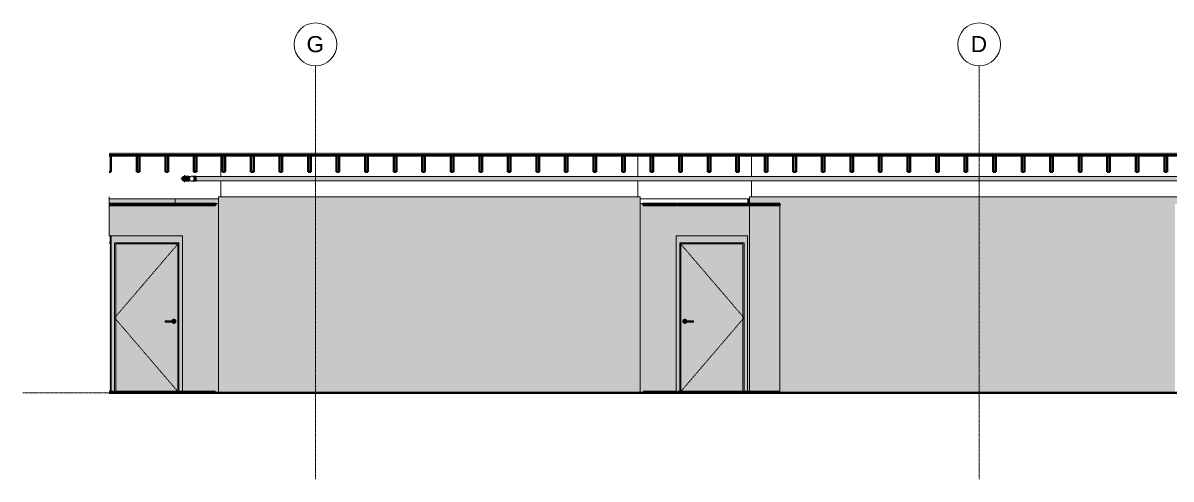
# Model space of a CAD drawing. Header units: inches. Extents: x -3510 to 1893, y -48 to 208.
# Drawn here: x -894 to -250, y -48 to 207 of the extents above; entities that cross this region are included whole.
import ezdxf

# ---------------------------------------------------------------- set-up
doc = ezdxf.new("R2010")
doc.units = ezdxf.units.IN
doc.header["$MEASUREMENT"] = 0
for name, pattern in [('Aligning Line 1_8_', [0.25, 0.125, -0.125]), ('Dash 1_16_', [0.125, 0.0625, -0.0625]), ('Grid Line 1_2_', [0.875, 0.5, -0.125, 0.125, -0.125])]:
    doc.linetypes.add(name, pattern=pattern)
for name, color, linetype, lineweight in [('0-2', 254, 'Continuous', 5), ('0-3', 165, 'Continuous', 5), ('0-4', 10, 'Continuous', 5), ('0-6', 250, 'Continuous', 9), ('A-CLNG', 13, 'Continuous', 18), ('A-CLNG-2', 13, 'Continuous', 60), ('A-DOOR', 31, 'Continuous', 18), ('A-DOOR-2', 31, 'Continuous', 9), ('A-DOOR-3', 31, 'Dash 1_16_', 9), ('A-DOOR-FRAM', 31, 'Continuous', 9), ('A-DOOR-FRAM-1', 31, 'Continuous', 30), ('A-DOOR-FRAM-2', 31, 'Continuous', 18), ('A-FLOR', 192, 'Continuous', 18), ('A-FLOR-3', 8, 'Continuous', 5), ('A-FLOR-4', 7, 'Continuous', 18), ('A-FLOR-5', 90, 'Continuous', 60), ('A-FLOR-7', 192, 'Continuous', 60), ('A-FLOR-8', 21, 'Continuous', 18), ('A-FLOR-LEVL', 51, 'Continuous', 9), ('A-FLOR-LEVL-1', 51, 'Grid Line 1_2_', 9), ('A-FLOR-LEVL-2', 9, 'Continuous', 9), ('A-FLOR-LEVL-3', 147, 'Continuous', 9), ('A-FLOR-MCUT-1', 7, 'Continuous', 18), ('A-FLOR-PATT-2', 253, 'Continuous', 9), ('A-GENM-1', 55, 'Continuous', 9), ('A-GENM-2', 250, 'Continuous', 9), ('A-WALL-1', 10, 'Continuous', 5), ('A-WALL-3', 7, 'Continuous', 18), ('A-WALL-PATT-2', 55, 'Continuous', 9), ('G-ANNO-SYMB', 111, 'Aligning Line 1_8_', 9), ('G-ANNO-SYMB-1', 147, 'Aligning Line 1_8_', 9), ('I-WALL', 2, 'Continuous', 18), ('I-WALL-1', 2, 'Continuous', 5), ('P-PIPE', 3, 'Continuous', 9), ('P-PIPE-1', 3, 'Continuous', 5), ('P-PIPE-CNTR', 3, 'Continuous', 9), ('Q-SPCQ-1', 37, 'Continuous', 9), ('Q-SPCQ-2', 15, 'Continuous', 9), ('Q-SPCQ-3', 250, 'Continuous', 9), ('S-BEAM', 12, 'Continuous', 9), ('S-BEAM-1', 12, 'Continuous', 60), ('S-GRID-1', 1, 'Grid Line 1_2_', 9), ('S-GRID-IDEN', 1, 'Continuous', 9), ('S-GRID-IDEN-1', 147, 'Continuous', 9)]:
    doc.layers.add(name, color=color, linetype=linetype, lineweight=lineweight)
doc.styles.add('Arial', font='arial.ttf', dxfattribs={"height": 9})
doc.styles.add('Century Gothic', font='ufonts.com_century-gothic.ttf', dxfattribs={"height": 4.5})

# ---------------------------------------------------------------- blocks, each defined once
blk = doc.blocks.new('Level - Level Head - Circle-V19-Elevation 8 - a')
at = {"layer": 'A-FLOR-LEVL'}
h = blk.add_hatch(color=256, dxfattribs=at)
edge = h.paths.add_edge_path(flags=0)
edge.add_line((11588.99, 0), (11582.99, 0))
edge.add_arc((11588.99, 0), 6, 90, 180, ccw=False)
edge.add_line((11588.99, 6), (11588.99, 0))
h = blk.add_hatch(color=256, dxfattribs=at)
edge = h.paths.add_edge_path(flags=0)
edge.add_line((11588.99, -6), (11588.99, 0))
edge.add_line((11588.99, 0), (11594.99, 0))
edge.add_arc((11588.99, 0), 6, 270, 360, ccw=False)
at = {"layer": 'A-FLOR-LEVL-2'}
blk.add_circle((11588.99, 0), 6, dxfattribs=at)
blk = doc.blocks.new('CTR - 2nd Phase_rvt-3-Elevation 8 - a')
at = {"layer": 'A-FLOR-LEVL-1'}
blk.add_line((10303.21, 0), (11582.99, 0), dxfattribs=at)
at = {"layer": '0-2'}
blk.add_blockref('Level - Level Head - Circle-V19-Elevation 8 - a', (0, 0), dxfattribs=at)
at = {"layer": 'A-FLOR-LEVL', "insert": (11523.68, 5.28), "char_height": 4.5, "width": 64.9935, "attachment_point": 1, "style": 'Century Gothic'}
blk.add_mtext('0\' - 0" - 1ST FLOOR', dxfattribs=at)
blk = doc.blocks.new('Level - Level Head - Circle-V20-Elevation 8 - a')
at = {"layer": 'A-FLOR-LEVL'}
h = blk.add_hatch(color=256, dxfattribs=at)
edge = h.paths.add_edge_path(flags=0)
edge.add_line((11588.99, 0), (11582.99, 0))
edge.add_arc((11588.99, 0), 6, 90, 180, ccw=False)
edge.add_line((11588.99, 6), (11588.99, 0))
h = blk.add_hatch(color=256, dxfattribs=at)
edge = h.paths.add_edge_path(flags=0)
edge.add_line((11588.99, -6), (11588.99, 0))
edge.add_line((11588.99, 0), (11594.99, 0))
edge.add_arc((11588.99, 0), 6, 270, 360, ccw=False)
at = {"layer": 'A-FLOR-LEVL-3'}
blk.add_circle((11588.99, 0), 6, dxfattribs=at)
blk = doc.blocks.new('CTR - 1st Phase - Unit Layouts_rvt-3-Elevation 8 - a')
at = {"layer": 'A-WALL-1'}
for points in [[(10388.6, 106), (10388.6, 108.75), (10351.59, 108.75), (10351.59, 106), (10388.55, 106)], [(10389.5, 106), (10412.79, 106), (10412.79, 108.75), (10388.6, 108.75), (10388.6, 106)], [(10710.39, 106), (10710.39, 108.75), (10709.47, 108.75), (10709.47, 106)]]:
    blk.add_hatch(color=256, dxfattribs=at).paths.add_polyline_path(points, flags=0)
at = {"layer": 'A-FLOR-LEVL-1'}
blk.add_line((10303.21, 0), (11582.99, 0), dxfattribs=at)
at = {"layer": 'A-WALL-3'}
for p, q in [((10388.6, 108.75), (10388.6, 106)), ((10709.47, 108.75), (10709.47, 106))]:
    blk.add_line(p, q, dxfattribs=at)
at = {"layer": '0-3'}
blk.add_blockref('Level - Level Head - Circle-V20-Elevation 8 - a', (0, 0), dxfattribs=at)
at = {"layer": 'A-FLOR-LEVL', "insert": (11523.68, 5.28), "char_height": 4.5, "width": 64.9935, "attachment_point": 1, "style": 'Century Gothic'}
blk.add_mtext('0\' - 0" - 1ST FLOOR', dxfattribs=at)
blk = doc.blocks.new('CTR  - Topography_rvt-3-Elevation 8 - a')
at = {"layer": 'A-FLOR-LEVL-1'}
blk.add_line((10303.21, 0), (11582.99, 0), dxfattribs=at)
at = {"layer": 'G-ANNO-SYMB-1'}
blk.add_line((10351.58, 0), (11534.65, 0), dxfattribs=at)
at = {"layer": '0-3'}
blk.add_blockref('Level - Level Head - Circle-V20-Elevation 8 - a', (0, 0), dxfattribs=at)
at = {"layer": 'A-FLOR-LEVL', "insert": (11523.68, 5.28), "char_height": 4.5, "width": 64.9935, "attachment_point": 1, "style": 'Century Gothic'}
blk.add_mtext('0\' - 0" - 1ST FLOOR', dxfattribs=at)
blk = doc.blocks.new('Grid - Grid Head - Circle-50561-Elevation 8 - a')
at = {"layer": 'S-GRID-IDEN-1'}
for start, end in [(0, 180), (180, 360)]:
    blk.add_arc((11187.19, 195.28), 12, start, end, dxfattribs=at)
blk = doc.blocks.new('CTR - 1st Phase - Shell_rvt-3-Elevation 8 - a')
at = {"layer": 'A-FLOR-3'}
blk.add_hatch(color=256, dxfattribs=at).paths.add_polyline_path([(11516.16, 133.75), (11534.65, 133.75), (11534.65, 134), (10351.58, 134), (10351.58, 133.75), (11513.02, 133.75)], flags=0)
at = {"layer": 'A-FLOR-8'}
blk.add_hatch(color=256, dxfattribs=at).paths.add_polyline_path([(11516.16, 133), (11534.65, 133), (11534.65, 133.75), (10351.58, 133.75), (10351.58, 133), (11514.68, 133)], flags=0)
at = {"layer": 'A-FLOR-PATT-2'}
h = blk.add_hatch(dxfattribs=at)
h.set_pattern_fill('FP_8', color=256, style=0, pattern_type=2)
h.set_pattern_definition([(0, (11124.459, 0), (15.36, 3.84), [0.634, -10.886, 0.634, -10.886, -61.44]), (0, (11124.459, 0), (15.36, 3.84), [-23.04, 0.634, -22.406, 0.634, -10.886, -26.88]), (0, (11124.459, 0), (15.36, 3.84), [-57.6, 0.634, -7.046, 0.634, -18.566]), (120, (11130.219, 1.92), (-11.005538, 11.38215), [0.634, -10.886, 0.634, -10.886, -61.44]), (120, (11130.219, 1.92), (-11.005538, 11.38215), [-23.04, 0.634, -22.406, 0.634, -10.886, -26.88]), (120, (11130.219, 1.92), (-11.005538, 11.38215), [-57.6, 0.634, -7.046, 0.634, -18.566]), (240, (11132.139, 9.6), (-4.354462, -15.22215), [0.634, -10.886, 0.634, -10.886, -61.44]), (240, (11132.139, 9.6), (-4.354462, -15.22215), [-23.04, 0.634, -22.406, 0.634, -10.886, -26.88]), (240, (11132.139, 9.6), (-4.354462, -15.22215), [-57.6, 0.634, -7.046, 0.634, -18.566])])
h.paths.add_polyline_path([(11534.65, 134), (11534.65, 134.91), (10351.58, 134.91), (10351.58, 134), (11516.16, 134)], flags=0)
at = {"layer": 'A-FLOR-4'}
for p, q in [((10414.04, 133), (10414.04, 121.19)), ((10647.94, 133), (10647.94, 121.19)), ((10711.64, 133), (10711.64, 121.19)), ((10964.74, 133), (10964.74, 121.19)), ((11028.44, 133), (11028.44, 121.19)), ((11426.99, 133), (11426.99, 121.19)), ((10414.04, 118.81), (10414.04, 109.88)), ((10647.94, 118.81), (10647.94, 109.88)), ((10711.64, 118.81), (10711.64, 109.88)), ((10964.74, 118.81), (10964.74, 109.88)), ((11028.44, 118.81), (11028.44, 109.88)), ((11426.99, 118.82), (11426.99, 108.75)), ((10412.79, 108.75), (10351.59, 108.75)), ((10710.39, 108.75), (10649.19, 108.75)), ((11027.19, 108.75), (10965.99, 108.75)), ((11426.99, 108.75), (11244.39, 108.75))]:
    blk.add_line(p, q, dxfattribs=at)
at = {"layer": 'A-FLOR-5'}
for p, q in [((10351.58, 133), (11534.65, 133)), ((11534.65, 0), (10351.58, 0))]:
    blk.add_line(p, q, dxfattribs=at)
at = {"layer": 'A-FLOR-LEVL-1'}
blk.add_line((10303.21, 0), (11582.99, 0), dxfattribs=at)
at = {"layer": 'A-FLOR-MCUT-1'}
for p, q in [((11534.65, 134), (10351.58, 134)), ((11534.65, 133.75), (10351.58, 133.75))]:
    blk.add_line(p, q, dxfattribs=at)
at = {"layer": 'G-ANNO-SYMB-1'}
blk.add_line((10351.58, 0), (11534.65, 0), dxfattribs=at)
at = {"layer": 'S-GRID-1'}
for p, q in [((10467.19, -48.37), (10467.19, 183.28)), ((10839.19, -48.37), (10839.19, 183.28)), ((11187.19, -48.37), (11187.19, 183.28))]:
    blk.add_line(p, q, dxfattribs=at)
at = {"layer": '0-3'}
for name, p in [('Grid - Grid Head - Circle-50561-Elevation 8 - a', (-720, 0)), ('Grid - Grid Head - Circle-50561-Elevation 8 - a', (-348, 0)), ('Grid - Grid Head - Circle-50561-Elevation 8 - a', (0, 0)), ('Level - Level Head - Circle-V20-Elevation 8 - a', (0, 0))]:
    blk.add_blockref(name, p, dxfattribs=at)
at = {"layer": 'A-FLOR-LEVL', "insert": (11523.68, 5.28), "char_height": 4.5, "width": 64.9935, "attachment_point": 1, "style": 'Century Gothic'}
blk.add_mtext('0\' - 0" - 1ST FLOOR', dxfattribs=at)
at = {"layer": 'S-GRID-IDEN', "char_height": 9, "attachment_point": 1, "style": 'Arial'}
for s, insert, width in [('G', (10462.19, 199.92), 11.9685), ('D', (10834.56, 199.92), 11.0595), ('C', (11182.56, 199.92), 11.0595)]:
    blk.add_mtext(s, dxfattribs=dict(at, insert=insert, width=width))
blk = doc.blocks.new('Elevator Door-Center - 48_ x 84_-2010369-Elevation 8 - a')
at = {"layer": 'Q-SPCQ-1'}
h = blk.add_hatch(color=256, dxfattribs=at)
h.paths.add_polyline_path([(11462.8, 0), (11483.68, 0), (11483.68, 84), (11462.8, 84), (11462.8, 67.43)], flags=0)
h.paths.add_polyline_path([(11459.8, 0), (11460.59, 0), (11460.59, 84), (11459.8, 84), (11459.8, 67.43)], flags=0)
h = blk.add_hatch(color=256, dxfattribs=at)
h.paths.add_polyline_path([(11492.4, 0), (11504.8, 0), (11504.8, 84), (11483.93, 84), (11483.93, 0)], flags=0)
h.paths.add_polyline_path([(11507.8, 0), (11507.8, 84), (11507.01, 84), (11507.01, 0)], flags=0)
at = {"layer": 'Q-SPCQ-2'}
blk.add_hatch(color=256, dxfattribs=at).paths.add_polyline_path([(11459.55, 0), (11459.8, 0), (11459.8, 84), (11507.8, 84), (11507.8, 0), (11510.8, 0), (11510.8, 87), (11456.8, 87), (11456.8, 0)], flags=0)
at = {"layer": 'Q-SPCQ-3'}
for p, q in [((11459.8, 0), (11459.8, 84)), ((11459.8, 84), (11507.8, 84)), ((11483.68, 0), (11483.68, 84)), ((11483.93, 84), (11483.93, 0)), ((11507.8, 84), (11507.8, 0))]:
    blk.add_line(p, q, dxfattribs=at)
blk = doc.blocks.new('Otis_G2S_06102019171910 - Otis_G2S_06102019171910-2044336-Elevation 8 - a')
at = {"layer": 'A-GENM-1'}
for points in [[(11462.8, 0), (11462.8, 84), (11460.59, 84), (11460.59, 0), (11460.71, 0)], [(11483.8, 0), (11483.8, 84), (11483.68, 84), (11483.68, 0)], [(11483.93, 0), (11483.93, 84), (11483.8, 84), (11483.8, 0)], [(11507.01, 0), (11507.01, 84), (11504.8, 84), (11504.8, 0)]]:
    blk.add_hatch(color=256, dxfattribs=at).paths.add_polyline_path(points, flags=0)
at = {"layer": 'A-GENM-2'}
for p, q in [((11460.59, 0), (11460.59, 84)), ((11462.8, 0), (11462.8, 84)), ((11483.8, 0), (11483.8, 84)), ((11483.8, 84), (11483.8, 0)), ((11504.8, 0), (11504.8, 84)), ((11507.01, 0), (11507.01, 84))]:
    blk.add_line(p, q, dxfattribs=at)
blk = doc.blocks.new('CTR - 1st Phase -Stairs _ Elevators_rvt-3-Elevation 8 - a')
at = {"layer": 'A-WALL-PATT-2'}
h = blk.add_hatch(dxfattribs=at)
h.set_pattern_fill('FP_10', color=256, style=0, pattern_type=2)
h.set_pattern_definition([(0, (11430.989, -128), (0, 8), []), (90, (11430.989, -128), (-8, 8), [8, -8])])
h.paths.add_polyline_path([(11503.17, 121.34), (11502.82, 121.27), (11502.92, 121.3), (11503.14, 121.34)], flags=0)
h.paths.add_polyline_path([(11508.04, 121.34), (11507.69, 121.27), (11507.81, 121.31)], flags=0)
h.paths.add_polyline_path([(11534.61, 108.75), (11534.61, 109.88), (11534.65, 109.88), (11534.65, 133), (11520.54, 133), (11520.54, 123.75), (11519.04, 123.75), (11519.04, 133), (11504.54, 133), (11504.54, 123.75), (11503.04, 123.75), (11503.04, 133), (11488.54, 133), (11488.54, 125.75), (11495.71, 125.75), (11495.71, 121.19), (11500.72, 121.19), (11500.72, 121.34), (11503.25, 121.34), (11503.6, 121.3), (11503.92, 121.19), (11505.59, 121.19), (11505.59, 121.34), (11508.12, 121.34), (11508.47, 121.3), (11508.79, 121.16), (11509.07, 120.95), (11509.28, 120.67), (11509.42, 120.31), (11509.46, 120), (11509.42, 119.65), (11509.27, 119.31), (11509.07, 119.05), (11508.74, 118.81), (11508.43, 118.7), (11508.04, 118.66), (11505.59, 118.66), (11505.59, 118.81), (11503.86, 118.81), (11503.6, 118.7), (11503.17, 118.66), (11500.72, 118.66), (11500.72, 118.81), (11495.71, 118.81), (11495.71, 108.75), (11527.91, 108.75)], flags=0)
h.paths.add_polyline_path([(11440.54, 125.75), (11455.04, 125.75), (11455.04, 133), (11440.54, 133), (11440.54, 126.47)], flags=0)
h.paths.add_polyline_path([(11439.04, 125.75), (11439.04, 133), (11426.99, 133), (11426.99, 125.75), (11437.6, 125.75)], flags=0)
h.paths.add_polyline_path([(11469.95, 125.75), (11471.04, 125.75), (11471.04, 133), (11456.54, 133), (11456.54, 125.75), (11465.33, 125.75)], flags=0)
h.paths.add_polyline_path([(11474.57, 125.75), (11487.04, 125.75), (11487.04, 133), (11472.54, 133), (11472.54, 125.75)], flags=0)
at = {"layer": 'A-FLOR-LEVL-1'}
blk.add_line((10303.21, 0), (11582.99, 0), dxfattribs=at)
at = {"layer": '0-3'}
blk.add_blockref('Level - Level Head - Circle-V20-Elevation 8 - a', (0, 0), dxfattribs=at)
at = {"layer": '0-6'}
for name in ['Elevator Door-Center - 48_ x 84_-2010369-Elevation 8 - a', 'Otis_G2S_06102019171910 - Otis_G2S_06102019171910-2044336-Elevation 8 - a']:
    blk.add_blockref(name, (0, 0), dxfattribs=at)
at = {"layer": 'A-FLOR-LEVL', "insert": (11523.68, 5.28), "char_height": 4.5, "width": 64.9935, "attachment_point": 1, "style": 'Century Gothic'}
blk.add_mtext('0\' - 0" - 1ST FLOOR', dxfattribs=at)
blk = doc.blocks.new('HOLLOW METAL - UNIT DOOR-1759293-Elevation 8 - a')
at = {"layer": 'A-DOOR-FRAM'}
h = blk.add_hatch(dxfattribs=at)
h.set_pattern_fill('FP_9', color=256, style=0, pattern_type=2)
h.set_pattern_definition([(45, (11124.459, 0), (-3.18198, 3.18198), [])])
h.paths.add_polyline_path([(10351.59, 84), (10352.34, 84), (10352.34, 88), (10351.58, 88), (10351.58, 84)], flags=0)
blk.add_hatch(color=256, dxfattribs=at).paths.add_polyline_path([(10351.59, 0.5), (10352.34, 0.5), (10352.34, 84), (10351.58, 84), (10351.58, 0.5)], flags=0)
blk.add_line((10352.34, 84), (10352.34, 0.5), dxfattribs=at)
at = {"layer": 'A-DOOR-FRAM-1'}
for p, q in [((10352.34, 88), (10351.58, 88)), ((10351.58, 84), (10352.34, 84)), ((10352.34, 84), (10352.34, 88))]:
    blk.add_line(p, q, dxfattribs=at)
blk = doc.blocks.new('Dimension Lumber - 2x10-2056820-Elevation 8 - a')
at = {"layer": 'S-BEAM'}
blk.add_hatch(color=256, dxfattribs=at).paths.add_polyline_path([(11231.04, 123.75), (11232.54, 123.75), (11232.54, 133), (11231.04, 133), (11231.04, 126.47)], flags=0)
at = {"layer": 'S-BEAM-1'}
for p, q in [((11232.54, 133), (11231.04, 133)), ((11231.04, 133), (11231.04, 123.75)), ((11232.54, 123.75), (11232.54, 133)), ((11231.04, 123.75), (11232.54, 123.75))]:
    blk.add_line(p, q, dxfattribs=at)
blk = doc.blocks.new('Dimension Lumber - 2x10-2056819-Elevation 8 - a')
at = {"layer": 'S-BEAM'}
blk.add_hatch(color=256, dxfattribs=at).paths.add_polyline_path([(11520.54, 123.75), (11520.54, 133), (11519.04, 133), (11519.04, 123.75)], flags=0)
at = {"layer": 'S-BEAM-1'}
for p, q in [((11520.54, 133), (11519.04, 133)), ((11519.04, 133), (11519.04, 123.75)), ((11520.54, 123.75), (11520.54, 133)), ((11519.04, 123.75), (11520.54, 123.75))]:
    blk.add_line(p, q, dxfattribs=at)
blk = doc.blocks.new('Dimension Lumber - 2x10-2056818-Elevation 8 - a')
at = {"layer": 'S-BEAM'}
blk.add_hatch(color=256, dxfattribs=at).paths.add_polyline_path([(10703.04, 123.75), (10704.54, 123.75), (10704.54, 133), (10703.04, 133), (10703.04, 126.47)], flags=0)
at = {"layer": 'S-BEAM-1'}
for p, q in [((10704.54, 133), (10703.04, 133)), ((10703.04, 133), (10703.04, 123.75)), ((10704.54, 123.75), (10704.54, 133)), ((10703.04, 123.75), (10704.54, 123.75))]:
    blk.add_line(p, q, dxfattribs=at)
blk = doc.blocks.new('Dimension Lumber - 2x10-V10-Elevation 8 - a')
at = {"layer": 'S-BEAM'}
blk.add_hatch(color=256, dxfattribs=at).paths.add_polyline_path([(10351.58, 123.75), (10352.54, 123.75), (10352.54, 133), (10351.58, 133)], flags=0)
at = {"layer": 'S-BEAM-1'}
for p, q in [((10352.54, 133), (10351.58, 133)), ((10352.54, 123.75), (10352.54, 133)), ((10351.58, 123.75), (10352.54, 123.75))]:
    blk.add_line(p, q, dxfattribs=at)
blk = doc.blocks.new('HOLLOW METAL - UNIT DOOR-2058696-Elevation 8 - a')
at = {"layer": 'A-DOOR'}
h = blk.add_hatch(color=256, dxfattribs=at)
h.paths.add_polyline_path([(10672.01, 0.5), (10706.76, 0.5), (10706.76, 83.38), (10672.01, 83.38), (10672.01, 33.7)], flags=0)
h.paths.add_polyline_path([(10674.24, 38.82), (10673.92, 38.87), (10673.65, 38.98), (10673.41, 39.16), (10673.22, 39.41), (10673.1, 39.69), (10673.07, 40.02), (10673.1, 40.31), (10673.22, 40.59), (10673.41, 40.84), (10673.65, 41.02), (10673.94, 41.14), (10674.24, 41.18), (10674.55, 41.14), (10674.83, 41.02), (10675.08, 40.84), (10675.27, 40.59), (10675.35, 40.39), (10679.07, 40.38), (10679.07, 39.61), (10675.35, 39.61), (10675.27, 39.41), (10675.07, 39.16), (10674.83, 38.98), (10674.55, 38.86)], flags=0)
h = blk.add_hatch(color=256, dxfattribs=at)
h.paths.add_polyline_path([(10674.06, 39.72), (10673.97, 39.87), (10673.95, 39.98), (10673.95, 40.02), (10673.97, 40.13), (10674.04, 40.25), (10674.06, 40.25), (10674, 39.98), (10674.06, 39.75)], flags=0)
h.paths.add_polyline_path([(10674.24, 38.82), (10674.55, 38.86), (10674.83, 38.98), (10675.08, 39.16), (10675.27, 39.41), (10675.35, 39.61), (10674.23, 39.62), (10674.1, 39.7), (10674.06, 39.75), (10674.01, 40.02), (10674.08, 40.29), (10674.19, 40.36), (10674.25, 40.38), (10674.43, 40.38), (10674.53, 40.38), (10675.35, 40.39), (10675.27, 40.59), (10675.07, 40.84), (10674.83, 41.02), (10674.55, 41.14), (10674.24, 41.18), (10673.92, 41.13), (10673.65, 41.02), (10673.41, 40.84), (10673.22, 40.59), (10673.1, 40.31), (10673.06, 40), (10673.1, 39.69), (10673.22, 39.41), (10673.41, 39.16), (10673.65, 38.98), (10673.94, 38.86)], flags=0)
h = blk.add_hatch(color=256, dxfattribs=at)
h.paths.add_polyline_path([(10674.06, 40.28), (10673.97, 40.13), (10673.95, 40.02), (10673.96, 40), (10674, 40), (10674.06, 40.27)], flags=0)
h.paths.add_polyline_path([(10674.93, 40), (10674.93, 40.39), (10674.9, 40.38), (10674.33, 40.38), (10674.34, 40.39), (10674.19, 40.36), (10674.08, 40.29), (10674.06, 40.25), (10674, 40), (10674.84, 40)], flags=0)
for points in [[(10674.34, 39.61), (10674.57, 39.62), (10674.93, 39.62), (10674.93, 40), (10673.95, 40), (10673.97, 39.87), (10674.04, 39.75), (10674.1, 39.7), (10674.19, 39.64), (10674.29, 39.61)], [(10674.93, 40), (10679.07, 40), (10679.07, 40.39), (10674.93, 40.38), (10674.93, 40.02)], [(10675.32, 39.61), (10679.07, 39.62), (10679.07, 40), (10674.93, 40), (10674.93, 39.61), (10675.26, 39.61)]]:
    blk.add_hatch(color=256, dxfattribs=at).paths.add_polyline_path(points, flags=0)
at = {"layer": 'A-DOOR-FRAM-2'}
for points in [[(10708.46, 0), (10708.46, 0.5), (10709.39, 0.5), (10709.39, 88), (10669.39, 88), (10669.4, 0.5), (10669.81, 0.5), (10669.81, 0), (10670.06, 0), (10670.06, 0.5), (10671.39, 0.5), (10671.39, 84), (10707.39, 84), (10707.39, 0.5), (10708.21, 0.5), (10708.21, 0)], [(10707.39, 0.5), (10707.39, 84), (10671.39, 84), (10671.39, 0.5), (10672.01, 0.5), (10672.01, 83.38), (10706.76, 83.38), (10706.76, 0.5), (10707.39, 0.5)]]:
    blk.add_hatch(color=256, dxfattribs=at).paths.add_polyline_path(points, flags=0)
at = {"layer": 'A-DOOR-2'}
for p, q in [((10679.07, 40.39), (10674.93, 40.39)), ((10674.93, 39.61), (10679.07, 39.61)), ((10679.07, 40.39), (10679.07, 40)), ((10679.07, 40), (10679.07, 39.61))]:
    blk.add_line(p, q, dxfattribs=at)
at = {"layer": 'A-DOOR-2', "flags": 128}
for points in [[(10674.93, 40.39), (10674.53, 40.39), (10674.34, 40.39), (10674.34, 40.39)], [(10674.34, 39.61), (10674.5, 39.61), (10674.88, 39.61), (10674.93, 39.61)]]:
    blk.add_lwpolyline(points, dxfattribs=at)
at = {"layer": 'A-DOOR-2'}
for start, end in [(19.63434, 180), (180, 340.43675)]:
    blk.add_arc((10674.24, 40), 1.18, start, end, dxfattribs=at)
at = {"layer": 'A-DOOR-3'}
for p, q in [((10671.39, 84), (10707.39, 42)), ((10707.39, 42), (10671.82, 0.5))]:
    blk.add_line(p, q, dxfattribs=at)
at = {"layer": 'A-DOOR-FRAM'}
for p, q in [((10671.39, 84), (10707.39, 84)), ((10671.39, 0.5), (10671.39, 84)), ((10707.39, 84), (10707.39, 0.5)), ((10672.01, 83.38), (10706.76, 83.38)), ((10672.01, 0.5), (10672.01, 83.38)), ((10706.76, 83.38), (10706.76, 0.5))]:
    blk.add_line(p, q, dxfattribs=at)
blk = doc.blocks.new('HOLLOW METAL - UNIT DOOR-2058840-Elevation 8 - a')
at = {"layer": 'A-DOOR'}
h = blk.add_hatch(color=256, dxfattribs=at)
h.paths.add_polyline_path([(11004.36, 0.5), (11004.36, 83.38), (10969.61, 83.38), (10969.61, 0.5), (10980.08, 0.5)], flags=0)
h.paths.add_polyline_path([(11002.13, 38.82), (11001.83, 38.86), (11001.54, 38.98), (11001.3, 39.16), (11001.11, 39.41), (11001.03, 39.61), (10997.31, 39.62), (10997.31, 40.39), (11001.03, 40.39), (11001.11, 40.59), (11001.3, 40.84), (11001.54, 41.02), (11001.83, 41.14), (11002.13, 41.18), (11002.44, 41.14), (11002.73, 41.02), (11002.97, 40.84), (11003.16, 40.59), (11003.28, 40.31), (11003.32, 40), (11003.28, 39.69), (11003.16, 39.41), (11002.97, 39.16), (11002.73, 38.98), (11002.44, 38.86)], flags=0)
for points in [[(10997.31, 40), (11001.45, 40), (11001.45, 40.39), (10997.31, 40.38), (10997.31, 40.1)], [(11000.96, 39.61), (11001.45, 39.62), (11001.45, 40), (10997.31, 40), (10997.31, 39.61), (11000.95, 39.61)], [(11002.13, 38.82), (11002.44, 38.86), (11002.73, 38.98), (11002.97, 39.16), (11003.16, 39.41), (11003.28, 39.69), (11003.32, 40), (11003.28, 40.31), (11003.16, 40.59), (11002.97, 40.84), (11002.73, 41.02), (11002.44, 41.14), (11002.13, 41.18), (11001.83, 41.14), (11001.54, 41.02), (11001.3, 40.84), (11001.11, 40.59), (11001.04, 40.39), (11002.05, 40.38), (11002.04, 40.39), (11002.21, 40.35), (11002.3, 40.29), (11002.34, 40.25), (11002.4, 40.13), (11002.43, 40.02), (11002.43, 40), (11002.39, 39.83), (11002.34, 39.75), (11002.3, 39.71), (11002.19, 39.64), (11002.1, 39.62), (11001.93, 39.61), (11001.86, 39.62), (11001.03, 39.61), (11001.11, 39.41), (11001.3, 39.16), (11001.54, 38.98), (11001.83, 38.86), (11002.04, 38.83)], [(11002, 40), (11002.43, 40), (11002.4, 40.13), (11002.34, 40.25), (11002.25, 40.33), (11002.19, 40.36), (11002.12, 40.38), (11001.95, 40.38), (11001.82, 40.38), (11001.45, 40.38), (11001.45, 40), (11001.94, 40)]]:
    blk.add_hatch(color=256, dxfattribs=at).paths.add_polyline_path(points, flags=0)
h = blk.add_hatch(color=256, dxfattribs=at)
h.paths.add_polyline_path([(11002.31, 39.72), (11002.41, 39.88), (11002.42, 39.9), (11002.42, 40), (11002.38, 40), (11002.32, 39.75)], flags=0)
h.paths.add_polyline_path([(11002.04, 39.61), (11002.19, 39.64), (11002.3, 39.71), (11002.31, 39.75), (11002.38, 40), (11001.45, 40), (11001.45, 39.61), (11001.48, 39.62), (11002.04, 39.61)], flags=0)
at = {"layer": 'A-DOOR-FRAM-2'}
for points in [[(10967.92, 0), (10968.17, 0), (10968.17, 0.5), (10968.99, 0.5), (10968.99, 84), (11004.99, 84), (11004.99, 0.5), (11006.32, 0.5), (11006.32, 0), (11006.57, 0), (11006.57, 0.5), (11006.99, 0.5), (11006.99, 88), (10966.99, 88), (10967, 0.5), (10967.92, 0.5)], [(10968.99, 0.5), (10969.61, 0.5), (10969.61, 83.38), (11004.36, 83.38), (11004.36, 0.5), (11004.99, 0.5), (11004.99, 84), (10968.99, 84), (10968.99, 0.5)]]:
    blk.add_hatch(color=256, dxfattribs=at).paths.add_polyline_path(points, flags=0)
at = {"layer": 'A-DOOR-2'}
for p, q in [((11001.45, 40.39), (10997.31, 40.39)), ((10997.31, 40), (10997.31, 40.39)), ((10997.31, 39.61), (10997.31, 40)), ((10997.31, 39.61), (11001.45, 39.61))]:
    blk.add_line(p, q, dxfattribs=at)
at = {"layer": 'A-DOOR-2', "flags": 128}
for points in [[(11002.04, 40.39), (11001.88, 40.39), (11001.5, 40.39), (11001.45, 40.39)], [(11001.45, 39.61), (11001.84, 39.61), (11002.03, 39.61), (11002.04, 39.61)]]:
    blk.add_lwpolyline(points, dxfattribs=at)
at = {"layer": 'A-DOOR-2'}
for start, end in [(360, 160.36566), (199.56325, 360)]:
    blk.add_arc((11002.13, 40), 1.18, start, end, dxfattribs=at)
at = {"layer": 'A-DOOR-3'}
for p, q in [((11004.99, 84), (10968.99, 42)), ((10968.99, 42), (11004.56, 0.5))]:
    blk.add_line(p, q, dxfattribs=at)
at = {"layer": 'A-DOOR-FRAM'}
for p, q in [((10968.99, 0.5), (10968.99, 84)), ((10968.99, 84), (11004.99, 84)), ((11004.99, 84), (11004.99, 0.5)), ((10969.61, 0.5), (10969.61, 83.38)), ((10969.61, 83.38), (11004.36, 83.38)), ((11004.36, 83.38), (11004.36, 0.5))]:
    blk.add_line(p, q, dxfattribs=at)
blk = doc.blocks.new('Elbow - PVC - Sch 40 - Standard-2079255-Elevation 8 - a')
at = {"layer": 'P-PIPE'}
h = blk.add_hatch(color=256, dxfattribs=at)
h.paths.add_polyline_path([(10393.69, 118.66), (10394.04, 118.7), (10394.38, 118.85), (10394.64, 119.05), (10394.86, 119.35), (10394.99, 119.65), (10395.03, 120), (10394.99, 120.35), (10394.84, 120.69), (10394.64, 120.95), (10394.28, 121.2), (10394, 121.3), (10393.69, 121.34), (10393.34, 121.3), (10393, 121.15), (10392.74, 120.95), (10392.5, 120.62), (10392.39, 120.35), (10392.35, 120), (10392.39, 119.65), (10392.54, 119.31), (10392.74, 119.05), (10393.1, 118.8), (10393.38, 118.7)], flags=0)
h.paths.add_polyline_path([(10393.69, 118.81), (10393.38, 118.85), (10393.05, 119.01), (10392.85, 119.16), (10392.66, 119.41), (10392.54, 119.69), (10392.5, 120), (10392.54, 120.31), (10392.69, 120.63), (10392.91, 120.88), (10393.17, 121.06), (10393.38, 121.15), (10393.69, 121.19), (10394, 121.15), (10394.32, 121), (10394.53, 120.84), (10394.72, 120.59), (10394.85, 120.25), (10394.88, 120), (10394.84, 119.69), (10394.72, 119.41), (10394.53, 119.16), (10394.24, 118.95), (10394, 118.85), (10393.87, 118.84)], flags=0)
h = blk.add_hatch(color=256, dxfattribs=at)
h.paths.add_polyline_path([(10393.69, 118.66), (10393.77, 118.66), (10394, 118.7)], flags=0)
h.paths.add_polyline_path([(10395.07, 118.66), (10395.07, 120), (10395.03, 120), (10394.99, 119.65), (10394.84, 119.31), (10394.64, 119.05), (10394.32, 118.82), (10394, 118.69), (10393.77, 118.66), (10394.85, 118.66), (10395.03, 118.66)], flags=0)
for points in [[(10395.03, 120), (10395.07, 120), (10395.07, 121.34), (10393.77, 121.33), (10394.06, 121.29), (10394.38, 121.15), (10394.69, 120.89), (10394.87, 120.63), (10394.99, 120.31), (10395.01, 120.15)], [(10395.48, 120), (10396.22, 120), (10396.22, 121.34), (10395.07, 121.34), (10395.07, 120)], [(10395.48, 118.66), (10396.22, 118.66), (10396.22, 120), (10395.07, 120), (10395.07, 118.66)]]:
    blk.add_hatch(color=256, dxfattribs=at).paths.add_polyline_path(points, flags=0)
for p, q in [((10396.22, 121.34), (10395.07, 121.34)), ((10395.07, 118.66), (10396.22, 118.66)), ((10396.22, 121.34), (10396.22, 120)), ((10396.22, 120), (10396.22, 118.66))]:
    blk.add_line(p, q, dxfattribs=at)
at = {"layer": 'P-PIPE', "flags": 128}
for points in [[(10392.35, 120), (10392.35, 120.05), (10392.35, 120.11), (10392.36, 120.16), (10392.36, 120.21), (10392.37, 120.27), (10392.38, 120.32), (10392.4, 120.37), (10392.41, 120.42), (10392.43, 120.47), (10392.45, 120.52), (10392.47, 120.57), (10392.5, 120.62), (10392.52, 120.67), (10392.55, 120.71), (10392.58, 120.76), (10392.61, 120.8), (10392.64, 120.85), (10392.68, 120.89), (10392.72, 120.93), (10392.75, 120.96), (10392.79, 121), (10392.83, 121.04), (10392.88, 121.07), (10392.92, 121.1), (10392.96, 121.13), (10393.01, 121.16), (10393.06, 121.19), (10393.1, 121.21), (10393.15, 121.23), (10393.2, 121.25), (10393.25, 121.27), (10393.3, 121.29), (10393.36, 121.3), (10393.41, 121.31), (10393.46, 121.32), (10393.51, 121.33), (10393.57, 121.34), (10393.62, 121.34), (10393.68, 121.34), (10393.69, 121.34)], [(10393.69, 118.66), (10393.64, 118.66), (10393.58, 118.66), (10393.53, 118.67), (10393.48, 118.67), (10393.42, 118.68), (10393.37, 118.69), (10393.32, 118.71), (10393.27, 118.72), (10393.22, 118.74), (10393.17, 118.76), (10393.12, 118.78), (10393.07, 118.81), (10393.02, 118.83), (10392.98, 118.86), (10392.93, 118.89), (10392.89, 118.92), (10392.84, 118.95), (10392.8, 118.99), (10392.76, 119.03), (10392.73, 119.06), (10392.69, 119.1), (10392.65, 119.14), (10392.62, 119.19), (10392.59, 119.23), (10392.56, 119.27), (10392.53, 119.32), (10392.5, 119.37), (10392.48, 119.41), (10392.46, 119.46), (10392.44, 119.51), (10392.42, 119.56), (10392.4, 119.61), (10392.39, 119.67), (10392.38, 119.72), (10392.37, 119.77), (10392.36, 119.82), (10392.35, 119.88), (10392.35, 119.93), (10392.35, 119.99), (10392.35, 120)], [(10393.69, 121.34), (10393.69, 121.34), (10393.69, 121.34), (10393.7, 121.34), (10393.71, 121.34), (10393.72, 121.34), (10393.73, 121.34), (10393.74, 121.34), (10393.76, 121.34), (10393.78, 121.34), (10393.8, 121.34), (10393.82, 121.34), (10393.85, 121.34), (10393.87, 121.34), (10393.9, 121.34), (10393.93, 121.34), (10393.96, 121.34), (10394, 121.34), (10394.03, 121.34), (10394.07, 121.34), (10394.11, 121.34), (10394.15, 121.34), (10394.19, 121.34), (10394.23, 121.34), (10394.28, 121.34), (10394.32, 121.34), (10394.37, 121.34), (10394.42, 121.34), (10394.47, 121.34), (10394.52, 121.34), (10394.57, 121.34), (10394.62, 121.34), (10394.67, 121.34), (10394.72, 121.34), (10394.78, 121.34), (10394.83, 121.34), (10394.89, 121.34), (10394.94, 121.34), (10395, 121.34), (10395.05, 121.34), (10395.07, 121.34)], [(10395.07, 118.66), (10395.01, 118.66), (10394.96, 118.66), (10394.9, 118.66), (10394.85, 118.66), (10394.79, 118.66), (10394.74, 118.66), (10394.69, 118.66), (10394.63, 118.66), (10394.58, 118.66), (10394.53, 118.66), (10394.48, 118.66), (10394.43, 118.66), (10394.38, 118.66), (10394.33, 118.66), (10394.29, 118.66), (10394.24, 118.66), (10394.2, 118.66), (10394.16, 118.66), (10394.12, 118.66), (10394.08, 118.66), (10394.04, 118.66), (10394.01, 118.66), (10393.97, 118.66), (10393.94, 118.66), (10393.91, 118.66), (10393.88, 118.66), (10393.85, 118.66), (10393.83, 118.66), (10393.8, 118.66), (10393.78, 118.66), (10393.76, 118.66), (10393.75, 118.66), (10393.73, 118.66), (10393.72, 118.66), (10393.71, 118.66), (10393.7, 118.66), (10393.7, 118.66), (10393.69, 118.66), (10393.69, 118.66), (10393.69, 118.66)]]:
    blk.add_lwpolyline(points, dxfattribs=at)
at = {"layer": 'P-PIPE'}
for start, end in [(0, 180), (180, 360)]:
    blk.add_arc((10393.69, 120), 1.34, start, end, dxfattribs=at)

msp = doc.modelspace()

# ---------------------------------------------------------------- hatches: boundary and pattern name
at = {"layer": 'A-CLNG'}
h = msp.add_hatch(color=256, dxfattribs=at)
h.paths.add_polyline_path([(-785.95, 105.07), (-785.95, 105.82), (-804.9, 105.82), (-804.9, 105.07), (-790.03, 105.07)], flags=0)
h.paths.add_polyline_path([(-845.43, 105.07), (-843.55, 105.07), (-843.55, 105.82), (-845.48, 105.82), (-845.48, 105.07)], flags=0)
h.paths.add_polyline_path([(-843.3, 105.07), (-805.15, 105.07), (-805.15, 105.82), (-843.3, 105.82)], flags=0)
h = msp.add_hatch(color=256, dxfattribs=at)
h.paths.add_polyline_path([(-469.66, 105.07), (-469.66, 105.82), (-488.61, 105.82), (-488.61, 105.07), (-475.78, 105.07)], flags=0)
h.paths.add_polyline_path([(-531.24, 105.07), (-527.26, 105.07), (-527.26, 105.82), (-546.21, 105.82), (-546.21, 105.07)], flags=0)
h.paths.add_polyline_path([(-512.75, 105.07), (-488.86, 105.07), (-488.86, 105.82), (-527.01, 105.82), (-527.01, 105.07)], flags=0)
at = {"layer": 'A-FLOR'}
h = msp.add_hatch(color=256, dxfattribs=at)
h.paths.add_polyline_path([(-808.52, 0), (-805.15, 0), (-805.15, 0.5), (-843.3, 0.5), (-843.3, 0), (-817.86, 0)], flags=0)
h.paths.add_polyline_path([(-845.48, 0), (-843.55, 0), (-843.55, 0.5), (-845.49, 0.5), (-845.49, 0)], flags=0)
h.paths.add_polyline_path([(-792.26, 0), (-785.95, 0), (-785.95, 0.5), (-804.9, 0.5), (-804.9, 0), (-804.48, 0)], flags=0)
h = msp.add_hatch(color=256, dxfattribs=at)
h.paths.add_polyline_path([(-512.75, 0), (-488.86, 0), (-488.86, 0.5), (-527.01, 0.5), (-527.01, 0), (-525.05, 0)], flags=0)
h.paths.add_polyline_path([(-475.97, 0), (-469.66, 0), (-469.66, 0.5), (-488.61, 0.5), (-488.61, 0), (-486.68, 0)], flags=0)
h.paths.add_polyline_path([(-527.68, 0), (-527.26, 0), (-527.26, 0.5), (-546.21, 0.5), (-546.21, 0), (-533.57, 0)], flags=0)
at = {"layer": 'I-WALL'}
for points in [[(-771.55, 0), (-547.88, 0), (-547.88, 109.88), (-784.28, 109.88), (-784.28, 0)], [(-327.9, 0), (-248.1, 0), (-248.1, 105.87), (-231.08, 105.87), (-231.08, 109.88), (-486.68, 109.88), (-486.68, 105.87), (-469.66, 105.87), (-469.66, 0), (-401.84, 0)], [(-845.49, 88), (-845.48, 88), (-845.49, 91.65)]]:
    msp.add_hatch(color=256, dxfattribs=at).paths.add_polyline_path(points, flags=0)
h = msp.add_hatch(color=256, dxfattribs=at)
h.paths.add_polyline_path([(-547.88, 0), (-546.21, 0), (-546.21, 0.5), (-527.68, 0.5), (-527.68, 88), (-487.68, 88), (-487.68, 0.5), (-486.68, 0.5), (-486.68, 105.07), (-488.61, 105.07), (-488.61, 105.82), (-486.68, 105.82), (-486.68, 106), (-547.88, 106), (-547.88, 0.5)], flags=0)
h.paths.add_polyline_path([(-527.01, 105.07), (-527.01, 105.82), (-488.86, 105.82), (-488.86, 105.07), (-512.75, 105.07)], flags=0)
h.paths.add_polyline_path([(-527.26, 105.07), (-546.21, 105.07), (-546.21, 105.82), (-527.26, 105.82)], flags=0)
h = msp.add_hatch(color=256, dxfattribs=at)
h.paths.add_polyline_path([(-475.78, 0.5), (-469.66, 0.5), (-469.66, 105.07), (-486.68, 105.07), (-486.68, 0.5)], flags=0)
h.paths.add_polyline_path([(-486.68, 105.82), (-469.66, 105.82), (-469.66, 105.87), (-486.68, 105.87)], flags=0)
at = {"layer": 'I-WALL-1'}
h = msp.add_hatch(color=256, dxfattribs=at)
h.paths.add_polyline_path([(-784.28, 0), (-784.28, 106), (-845.48, 106), (-845.47, 105.82), (-843.55, 105.82), (-843.55, 105.07), (-845.48, 105.07), (-845.48, 88), (-844.73, 88), (-844.73, 0.5), (-844.48, 0.5), (-844.48, 88), (-804.48, 88), (-804.48, 0.5), (-785.95, 0.5), (-785.95, 0)], flags=0)
h.paths.add_polyline_path([(-807.35, 105.07), (-843.3, 105.07), (-843.3, 105.82), (-805.15, 105.82), (-805.15, 105.07)], flags=0)
h.paths.add_polyline_path([(-804.9, 105.07), (-804.9, 105.82), (-785.95, 105.82), (-785.95, 105.07), (-790.03, 105.07)], flags=0)
at = {"layer": 'P-PIPE'}
msp.add_hatch(color=256, dxfattribs=at).paths.add_polyline_path([(-803.38, 118.81), (-803.01, 118.88), (-802.74, 119), (-802.54, 119.16), (-802.35, 119.41), (-802.23, 119.71), (-802.2, 120.07), (-802.23, 120.31), (-802.35, 120.59), (-802.54, 120.84), (-802.84, 121.05), (-803.07, 121.15), (-803.38, 121.19), (-803.68, 121.15), (-803.97, 121.03), (-804.22, 120.84), (-804.42, 120.55), (-804.52, 120.31), (-804.56, 120), (-804.51, 119.65), (-804.4, 119.41), (-804.22, 119.16), (-803.9, 118.94), (-803.68, 118.85), (-803.55, 118.84)], flags=0)
at = {"layer": 'P-PIPE-1'}
h = msp.add_hatch(color=256, dxfattribs=at)
h.paths.add_polyline_path([(308.52, 120), (308.52, 121.19), (306.8, 121.19), (306.88, 121.15), (307.13, 120.95), (307.38, 120.59), (307.49, 120.31), (307.54, 120)], flags=0)
h.paths.add_polyline_path([(-800.84, 120), (-800.59, 120), (-800.55, 120.35), (-800.41, 120.67), (-800.2, 120.95), (-799.92, 121.19), (-800.84, 121.19), (-800.84, 120.15)], flags=0)
h = msp.add_hatch(color=256, dxfattribs=at)
h.paths.add_polyline_path([(-800.59, 118.81), (-799.86, 118.81), (-799.94, 118.85), (-800.2, 119.05), (-800.44, 119.41), (-800.55, 119.69), (-800.59, 120), (-800.84, 120), (-800.84, 118.81)], flags=0)
h.paths.add_polyline_path([(307.13, 118.81), (308.52, 118.81), (308.52, 120), (307.53, 120), (307.48, 119.65), (307.35, 119.33), (307.13, 119.05), (306.85, 118.81)], flags=0)
for points in [[(-796.72, 120), (303.65, 120), (303.65, 121.19), (-796.72, 121.19), (-796.72, 120.15)], [(-796.72, 118.81), (303.65, 118.81), (303.65, 120), (-796.72, 120), (-796.72, 118.84)]]:
    msp.add_hatch(color=256, dxfattribs=at).paths.add_polyline_path(points, flags=0)

# ---------------------------------------------------------------- linework, layer by layer
at = {"layer": 'A-CLNG-2'}
for p, q in [((-843.55, 105.82), (-845.49, 105.82)), ((-845.49, 105.07), (-843.55, 105.07)), ((-843.55, 105.07), (-843.55, 105.82)), ((-805.15, 105.82), (-843.3, 105.82)), ((-843.3, 105.82), (-843.3, 105.07)), ((-843.3, 105.07), (-805.15, 105.07)), ((-805.15, 105.07), (-805.15, 105.82)), ((-785.95, 105.82), (-804.9, 105.82)), ((-804.9, 105.82), (-804.9, 105.07)), ((-804.9, 105.07), (-785.95, 105.07)), ((-785.95, 105.07), (-785.95, 105.82)), ((-527.26, 105.82), (-546.21, 105.82)), ((-546.21, 105.82), (-546.21, 105.07)), ((-546.21, 105.07), (-527.26, 105.07)), ((-527.26, 105.07), (-527.26, 105.82)), ((-488.86, 105.82), (-527.01, 105.82)), ((-527.01, 105.82), (-527.01, 105.07)), ((-527.01, 105.07), (-488.86, 105.07)), ((-488.86, 105.07), (-488.86, 105.82)), ((-469.66, 105.82), (-488.61, 105.82)), ((-488.61, 105.82), (-488.61, 105.07)), ((-488.61, 105.07), (-469.66, 105.07)), ((-469.66, 105.07), (-469.66, 105.82))]:
    msp.add_line(p, q, dxfattribs=at)
at = {"layer": 'A-FLOR-7'}
for p, q in [((-843.55, 0.5), (-845.49, 0.5)), ((-843.55, -0.04), (-843.55, 0.5)), ((-805.15, 0.5), (-843.3, 0.5)), ((-843.3, 0.5), (-843.3, -0.04)), ((-805.15, -0.04), (-805.15, 0.5)), ((-785.95, 0.5), (-804.9, 0.5)), ((-804.9, 0.5), (-804.9, -0.04)), ((-785.95, -0.04), (-785.95, 0.5)), ((-527.26, 0.5), (-546.21, 0.5)), ((-546.21, 0.5), (-546.21, -0.04)), ((-527.26, -0.04), (-527.26, 0.5)), ((-488.86, 0.5), (-527.01, 0.5)), ((-527.01, 0.5), (-527.01, -0.04)), ((-488.86, -0.04), (-488.86, 0.5)), ((-469.66, 0.5), (-488.61, 0.5)), ((-488.61, 0.5), (-488.61, -0.04)), ((-469.66, -0.04), (-469.66, 0.5))]:
    msp.add_line(p, q, dxfattribs=at)
at = {"layer": 'A-FLOR-LEVL-1'}
msp.add_line((-893.85, 0), (385.92, 0), dxfattribs=at)
at = {"layer": 'G-ANNO-SYMB'}
msp.add_line((-845.49, 0), (337.58, 0), dxfattribs=at)
at = {"layer": 'I-WALL'}
for p, q in [((-845.48, 109.88), (-845.49, 109.88)), ((-845.48, 88), (-845.48, 109.88)), ((-547.88, 109.88), (-784.28, 109.88)), ((-784.28, 109.88), (-784.28, 0)), ((-547.88, 0), (-547.88, 109.88)), ((-231.08, 109.88), (-486.68, 109.88)), ((-486.68, 109.88), (-486.68, 105.82)), ((-784.28, 106), (-845.48, 106)), ((-486.68, 106), (-547.88, 106)), ((-469.66, 105.87), (-486.68, 105.87)), ((-486.68, 105.07), (-486.68, 0.5)), ((-469.66, 105.82), (-469.66, 105.87)), ((-469.66, 0.5), (-469.66, 105.07)), ((-845.49, 88), (-845.48, 88)), ((-844.48, 0.5), (-844.48, 88)), ((-844.48, 88), (-804.48, 88)), ((-804.48, 88), (-804.48, 0.5)), ((-527.68, 0.5), (-527.68, 88)), ((-527.68, 88), (-487.68, 88)), ((-487.68, 88), (-487.68, 0.5))]:
    msp.add_line(p, q, dxfattribs=at)
at = {"layer": 'P-PIPE'}
for p, q in [((-799.86, 121.19), (-800.84, 121.19)), ((-800.84, 118.81), (-799.86, 118.81)), ((303.65, 121.19), (-796.72, 121.19)), ((-796.72, 118.81), (303.65, 118.81))]:
    msp.add_line(p, q, dxfattribs=at)
for start, end in [(0, 180), (180, 0)]:
    msp.add_arc((-803.38, 120), 1.19, start, end, dxfattribs=at)
at = {"layer": 'P-PIPE-CNTR'}
for p, q in [((-805.38, 120), (-801.38, 120)), ((-803.38, 118), (-803.38, 122))]:
    msp.add_line(p, q, dxfattribs=at)

# ---------------------------------------------------------------- block references
at = {"layer": '0-4'}
for name in ['CTR - 1st Phase - Shell_rvt-3-Elevation 8 - a', 'CTR - 1st Phase -Stairs _ Elevators_rvt-3-Elevation 8 - a', 'CTR - 1st Phase - Unit Layouts_rvt-3-Elevation 8 - a', 'CTR - 2nd Phase_rvt-3-Elevation 8 - a', 'CTR  - Topography_rvt-3-Elevation 8 - a']:
    msp.add_blockref(name, (-11197.07, 0), dxfattribs=at)
at = {"layer": 'A-DOOR'}
for name, p in [('HOLLOW METAL - UNIT DOOR-2058840-Elevation 8 - a', (-11811.47, 0)), ('HOLLOW METAL - UNIT DOOR-2058696-Elevation 8 - a', (-11197.07, 0))]:
    msp.add_blockref(name, p, dxfattribs=at)
at = {"layer": 'A-DOOR-2'}
msp.add_blockref('HOLLOW METAL - UNIT DOOR-1759293-Elevation 8 - a', (-11197.07, 0), dxfattribs=at)
at = {"layer": 'P-PIPE'}
for p in [(-11197.07, 0), (-11192.94, 0)]:
    msp.add_blockref('Elbow - PVC - Sch 40 - Standard-2079255-Elevation 8 - a', p, dxfattribs=at)
at = {"layer": 'S-BEAM'}
for name, p in [('Dimension Lumber - 2x10-V10-Elevation 8 - a', (-11197.07, 0)), ('Dimension Lumber - 2x10-2056818-Elevation 8 - a', (-11533.07, 0)), ('Dimension Lumber - 2x10-2056818-Elevation 8 - a', (-11517.07, 0)), ('Dimension Lumber - 2x10-2056818-Elevation 8 - a', (-11501.07, 0)), ('Dimension Lumber - 2x10-2056819-Elevation 8 - a', (-12301.07, 0)), ('Dimension Lumber - 2x10-2056819-Elevation 8 - a', (-12285.07, 0)), ('Dimension Lumber - 2x10-2056819-Elevation 8 - a', (-12269.07, 0)), ('Dimension Lumber - 2x10-2056819-Elevation 8 - a', (-12253.07, 0)), ('Dimension Lumber - 2x10-2056819-Elevation 8 - a', (-12237.07, 0)), ('Dimension Lumber - 2x10-2056819-Elevation 8 - a', (-12221.07, 0)), ('Dimension Lumber - 2x10-2056819-Elevation 8 - a', (-12205.07, 0)), ('Dimension Lumber - 2x10-2056819-Elevation 8 - a', (-12189.07, 0)), ('Dimension Lumber - 2x10-2056819-Elevation 8 - a', (-12173.07, 0)), ('Dimension Lumber - 2x10-2056819-Elevation 8 - a', (-12157.07, 0)), ('Dimension Lumber - 2x10-2056819-Elevation 8 - a', (-12141.07, 0)), ('Dimension Lumber - 2x10-2056819-Elevation 8 - a', (-12125.07, 0)), ('Dimension Lumber - 2x10-2056819-Elevation 8 - a', (-12109.07, 0)), ('Dimension Lumber - 2x10-2056819-Elevation 8 - a', (-12093.07, 0)), ('Dimension Lumber - 2x10-2056819-Elevation 8 - a', (-12077.07, 0)), ('Dimension Lumber - 2x10-2056818-Elevation 8 - a', (-11245.07, 0)), ('Dimension Lumber - 2x10-2056818-Elevation 8 - a', (-11229.07, 0)), ('Dimension Lumber - 2x10-2056818-Elevation 8 - a', (-11213.07, 0)), ('Dimension Lumber - 2x10-2056818-Elevation 8 - a', (-11197.07, 0)), ('Dimension Lumber - 2x10-2056819-Elevation 8 - a', (-11997.07, 0)), ('Dimension Lumber - 2x10-2056819-Elevation 8 - a', (-11981.07, 0)), ('Dimension Lumber - 2x10-2056819-Elevation 8 - a', (-11965.07, 0)), ('Dimension Lumber - 2x10-2056819-Elevation 8 - a', (-11949.07, 0)), ('Dimension Lumber - 2x10-2056819-Elevation 8 - a', (-11933.07, 0)), ('Dimension Lumber - 2x10-2056819-Elevation 8 - a', (-11917.07, 0)), ('Dimension Lumber - 2x10-2056819-Elevation 8 - a', (-11901.07, 0)), ('Dimension Lumber - 2x10-2056819-Elevation 8 - a', (-11885.07, 0)), ('Dimension Lumber - 2x10-2056820-Elevation 8 - a', (-11581.07, 0)), ('Dimension Lumber - 2x10-2056820-Elevation 8 - a', (-11565.07, 0)), ('Dimension Lumber - 2x10-2056820-Elevation 8 - a', (-11549.07, 0)), ('Dimension Lumber - 2x10-2056820-Elevation 8 - a', (-11533.07, 0)), ('Dimension Lumber - 2x10-2056820-Elevation 8 - a', (-11517.07, 0)), ('Dimension Lumber - 2x10-2056820-Elevation 8 - a', (-11501.07, 0)), ('Dimension Lumber - 2x10-2056820-Elevation 8 - a', (-11485.07, 0))]:
    msp.add_blockref(name, p, dxfattribs=at)

doc.saveas('drawing.dxf')
